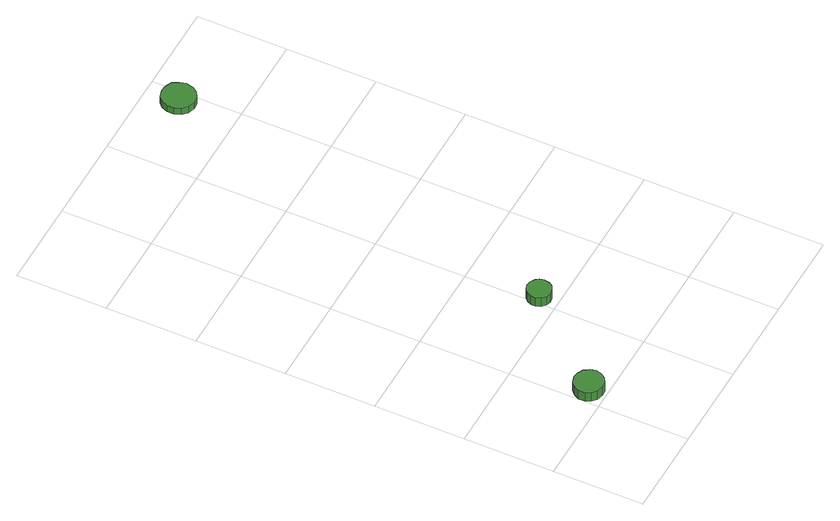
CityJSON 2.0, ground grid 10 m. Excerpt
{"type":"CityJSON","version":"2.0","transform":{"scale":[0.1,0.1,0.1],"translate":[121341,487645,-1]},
"CityObjects":{
"tree1":{"type":"SolitaryVegetationObject","attributes":{"function":"something"},"geometry":[{"type":"MultiSurface","lod":"1","boundaries":[[[0,1,2,3,4,5,6,7,8,9,10,11,12,13,14]],[[15,16,17,18,19,20,21,22,23,24,25,26,27,28,29]],[[0,29,28,1]],[[1,28,27,2]],[[2,27,26,3]],[[3,26,25,4]],[[4,25,24,5]],[[5,24,23,6]],[[6,23,22,7]],[[7,22,21,8]],[[8,21,20,9]],[[9,20,19,10]],[[10,19,18,11]],[[11,18,17,12]],[[12,17,16,13]],[[13,16,15,14]],[[14,15,29,0]]]}]},
"tree2":{"type":"SolitaryVegetationObject","attributes":{"function":"something"},"geometry":[{"type":"MultiSurface","lod":"1","boundaries":[[[30,31,32,33,34,35,36,37,38,39,40,41,42,43,44]],[[45,46,47,48,49,50,51,52,53,54,55,56,57,58,59]],[[30,59,58,31]],[[31,58,57,32]],[[32,57,56,33]],[[33,56,55,34]],[[34,55,54,35]],[[35,54,53,36]],[[36,53,52,37]],[[37,52,51,38]],[[38,51,50,39]],[[39,50,49,40]],[[40,49,48,41]],[[41,48,47,42]],[[42,47,46,43]],[[43,46,45,44]],[[44,45,59,30]]]}]},
"tree3":{"type":"SolitaryVegetationObject","attributes":{"function":"something"},"geometry":[{"type":"MultiSurface","lod":"1","boundaries":[[[60,61,62,63,64,65,66,67,68,69,70,71,72,73,74]],[[75,76,77,78,79,80,81,82,83,84,85,86,87,88,89]],[[60,89,88,61]],[[61,88,87,62]],[[62,87,86,63]],[[63,86,85,64]],[[64,85,84,65]],[[65,84,83,66]],[[66,83,82,67]],[[67,82,81,68]],[[68,81,80,69]],[[69,80,79,70]],[[70,79,78,71]],[[71,78,77,72]],[[72,77,76,73]],[[73,76,75,74]],[[74,75,89,60]]]}]}
},
"vertices":[
[34,20,20],[32,26,20],[28,32,20],[22,35,20],[16,36,20],[9,34,20],[4,29,20],[1,23,20],[1,16,20],[4,10,20],[9,6,20],[16,4,20],[22,4,20],[28,8,20],[32,13,20],[32,13,8],[28,8,8],[22,4,8],[16,4,8],[9,6,8],[4,10,8],[1,16,8],[1,23,8],[4,29,8],[9,34,8],[16,36,8],[22,35,8],[28,32,8],[32,26,8],[34,20,8],
[122,122,20],[121,127,20],[118,131,20],[113,134,20],[107,135,20],[102,133,20],[98,129,20],[96,124,20],[96,119,20],[98,114,20],[102,110,20],[107,108,20],[113,109,20],[118,112,20],[121,116,20],[121,116,8],[118,112,8],[113,109,8],[107,108,8],[102,110,8],[98,114,8],[96,119,8],[96,124,8],[98,129,8],[102,133,8],[107,135,8],[113,134,8],[118,131,8],[121,127,8],[122,122,8],
[205,564,18],[203,571,18],[199,578,18],[192,581,18],[185,582,18],[177,580,18],[172,575,18],[169,568,18],[169,560,18],[172,553,18],[177,548,18],[185,545,18],[192,546,18],[199,550,18],[203,556,18],[203,556,9],[199,550,9],[192,546,9],[185,545,9],[177,548,9],[172,553,9],[169,560,9],[169,568,9],[172,575,9],[177,580,9],[185,582,9],[192,581,9],[199,578,9],[203,571,9],[205,564,9]
]}
